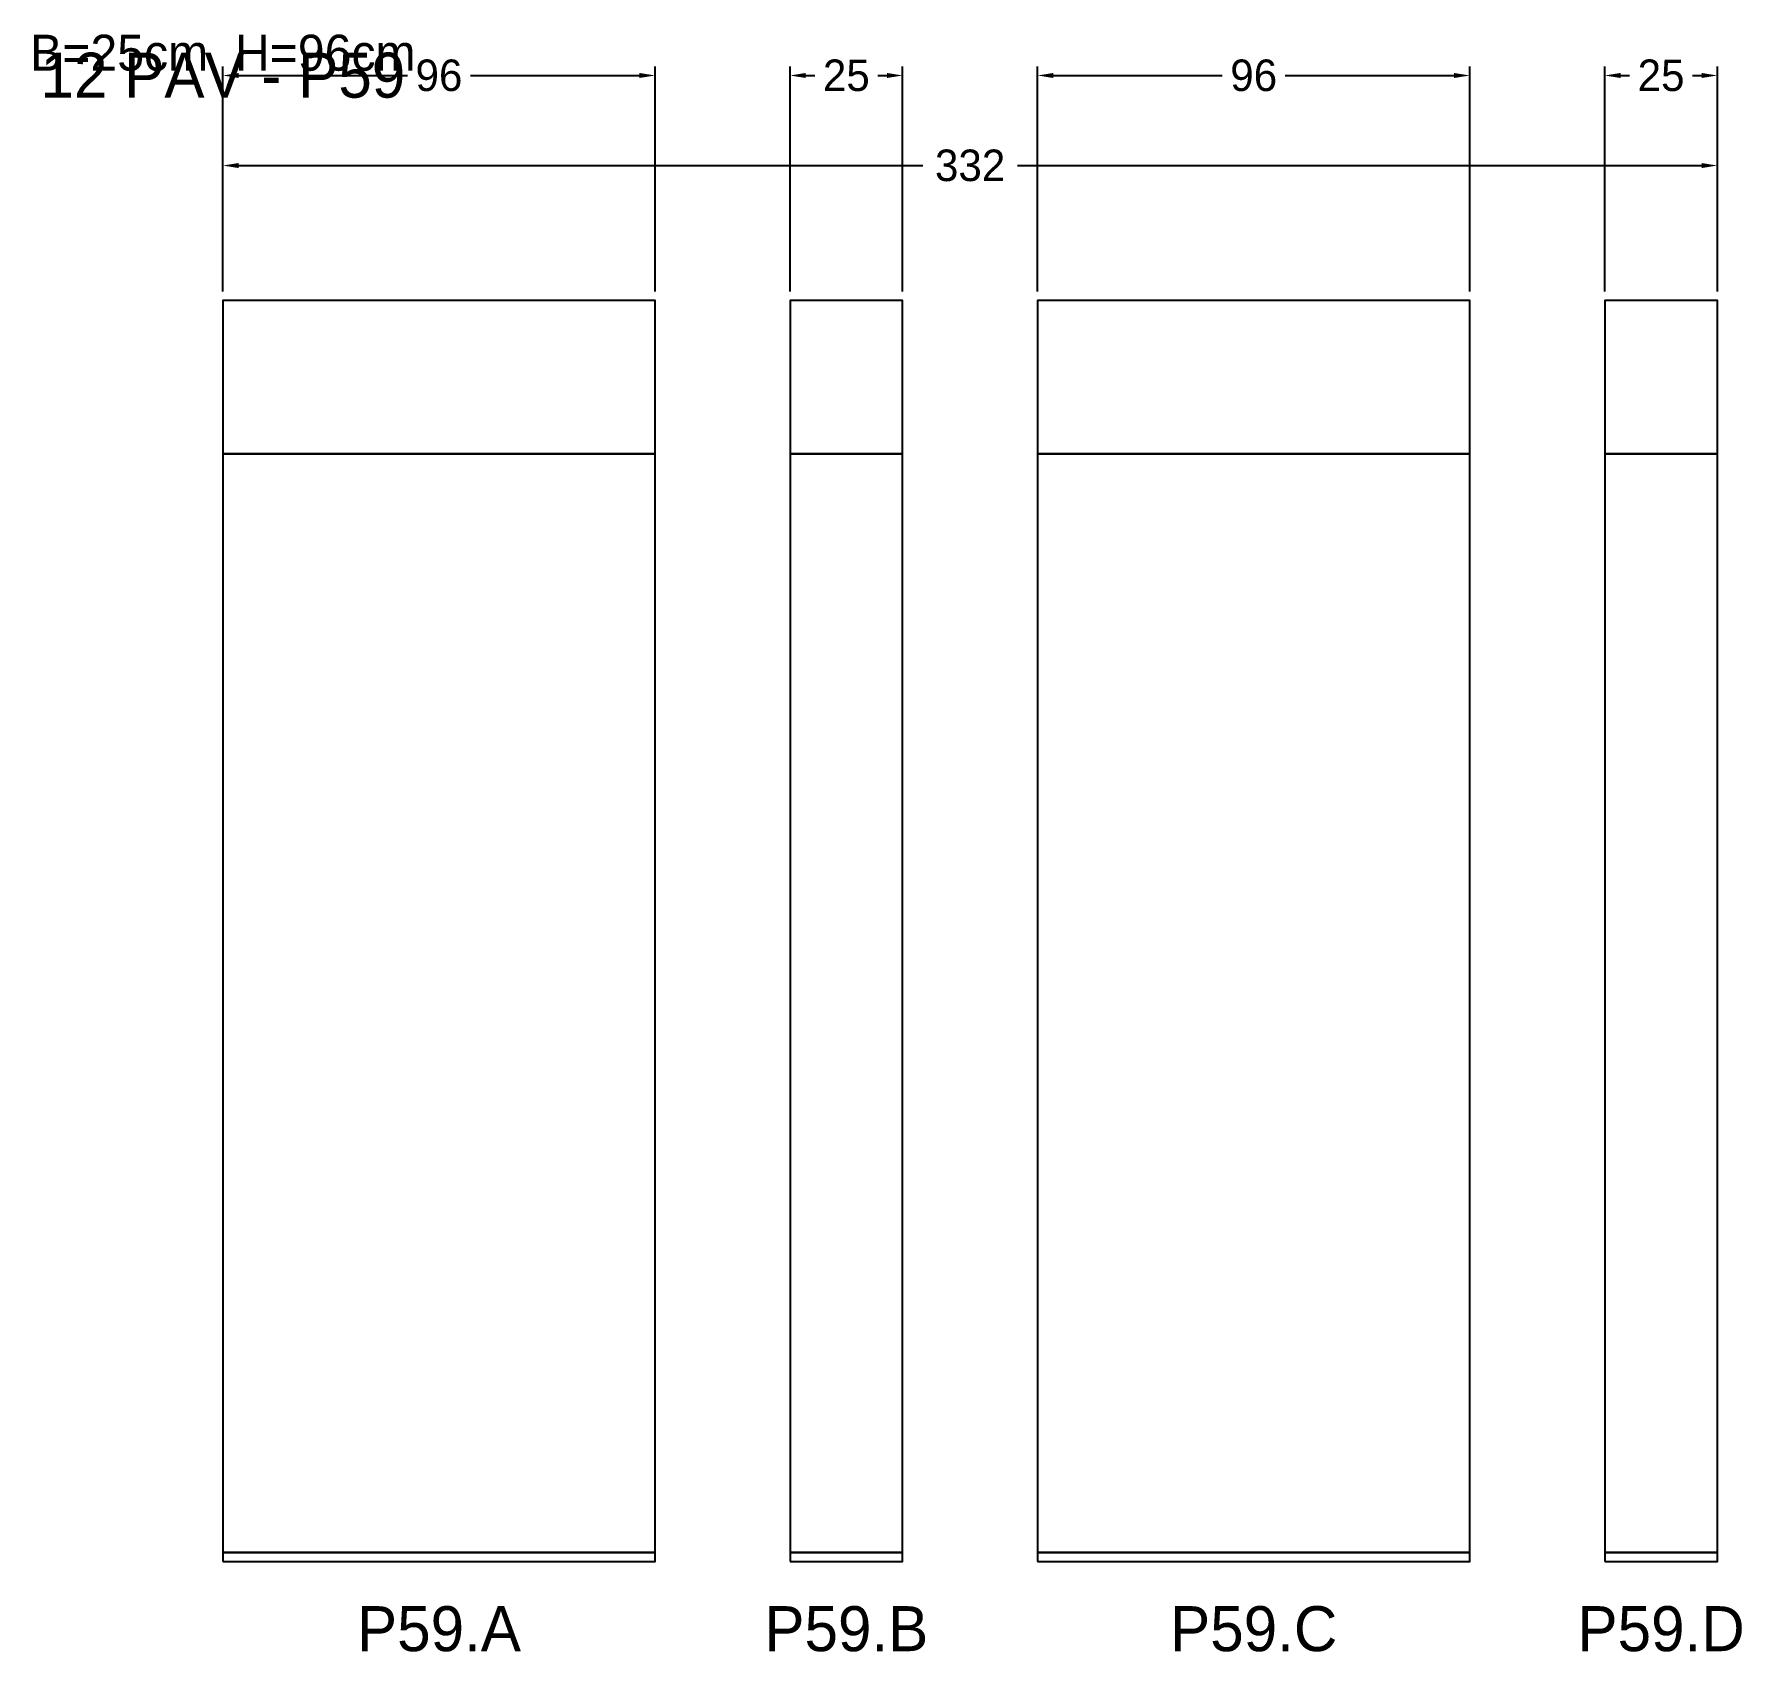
# Model space of a CAD drawing. Header units: metres. Extents: x -42 to 337, y -20 to 339.
import ezdxf

# ---------------------------------------------------------------- set-up
doc = ezdxf.new("R2010")
doc.units = ezdxf.units.M
for name, color, linetype in [('COTA', 3, 'Continuous'), ('Cota Secao (2x)', 3, 'Continuous'), ('NOMENCLATURA', 1, 'Continuous'), ('Paineis', 7, 'Continuous'), ('Texto Secao', 2, 'Continuous')]:
    doc.layers.add(name, color=color, linetype=linetype)
doc.dimstyles.new('COTA', dxfattribs={"dimtxt": 7, "dimasz": 3.5, "dimexe": 2, "dimexo": 2, "dimgap": 1.5, "dimtad": 1, "dimdec": 1, "dimcen": 2.5, "dimclrd": 3, "dimclre": 3, "dimclrt": 3, "dimazin": 3, "dimtfac": 1, "dimtmove": 0, "dimatfit": 3})

# ---------------------------------------------------------------- blocks, each defined once
blk = doc.blocks.new('_CLOSEDFILLED')
at = {"color": 0, "linetype": 'BYBLOCK'}
blk.add_solid([(-1, 0.16), (0, 0), (-1, -0.16)], dxfattribs=at)
blk = doc.blocks.new('*D1')
at = {"color": 3}
for p, q in [((0, 282), (0, 312)), ((332, 282), (332, 312)), ((3.5, 310), (155.5, 310)), ((176.5, 310), (328.5, 310))]:
    blk.add_line(p, q, dxfattribs=at)
at = {"layer": 'Defpoints'}
for p in [(0, 310), (0, 280), (332, 280)]:
    blk.add_point(p, dxfattribs=at)
at = {"layer": 'COTA', "color": 3, "xscale": 3.5, "yscale": 3.5, "rotation": 180}
blk.add_blockref('_CLOSEDFILLED', (0, 310), dxfattribs=at)
at = {"layer": 'COTA', "color": 3, "xscale": 3.5, "yscale": 3.5}
blk.add_blockref('_CLOSEDFILLED', (332, 310), dxfattribs=at)
at = {"layer": 'COTA', "color": 3, "insert": (166, 310), "char_height": 7, "attachment_point": 5}
blk.add_mtext('332', dxfattribs=at)
blk = doc.blocks.new('*D2')
at = {"color": 3}
for p, q in [((0, 282), (0, 332)), ((96, 282), (96, 332)), ((3.5, 330), (41, 330)), ((55, 330), (92.5, 330))]:
    blk.add_line(p, q, dxfattribs=at)
at = {"layer": 'Defpoints'}
for p in [(0, 330), (0, 280), (96, 280)]:
    blk.add_point(p, dxfattribs=at)
at = {"layer": 'COTA', "color": 3, "xscale": 3.5, "yscale": 3.5, "rotation": 180}
blk.add_blockref('_CLOSEDFILLED', (0, 330), dxfattribs=at)
at = {"layer": 'COTA', "color": 3, "xscale": 3.5, "yscale": 3.5}
blk.add_blockref('_CLOSEDFILLED', (96, 330), dxfattribs=at)
at = {"layer": 'COTA', "color": 3, "insert": (48, 330), "char_height": 7, "attachment_point": 5}
blk.add_mtext('96', dxfattribs=at)
blk = doc.blocks.new('*D3')
at = {"color": 3}
for p, q in [((126, 282), (126, 332)), ((151, 282), (151, 332)), ((129.5, 330), (131.5, 330)), ((145.5, 330), (147.5, 330))]:
    blk.add_line(p, q, dxfattribs=at)
at = {"layer": 'Defpoints'}
for p in [(126, 330), (126, 280), (151, 280)]:
    blk.add_point(p, dxfattribs=at)
at = {"layer": 'COTA', "color": 3, "xscale": 3.5, "yscale": 3.5, "rotation": 180}
blk.add_blockref('_CLOSEDFILLED', (126, 330), dxfattribs=at)
at = {"layer": 'COTA', "color": 3, "xscale": 3.5, "yscale": 3.5}
blk.add_blockref('_CLOSEDFILLED', (151, 330), dxfattribs=at)
at = {"layer": 'COTA', "color": 3, "insert": (138.5, 330), "char_height": 7, "attachment_point": 5}
blk.add_mtext('25', dxfattribs=at)
blk = doc.blocks.new('*D4')
at = {"color": 3}
for p, q in [((181, 282), (181, 332)), ((277, 282), (277, 332)), ((184.5, 330), (222, 330)), ((236, 330), (273.5, 330))]:
    blk.add_line(p, q, dxfattribs=at)
at = {"layer": 'Defpoints'}
for p in [(181, 330), (181, 280), (277, 280)]:
    blk.add_point(p, dxfattribs=at)
at = {"layer": 'COTA', "color": 3, "xscale": 3.5, "yscale": 3.5, "rotation": 180}
blk.add_blockref('_CLOSEDFILLED', (181, 330), dxfattribs=at)
at = {"layer": 'COTA', "color": 3, "xscale": 3.5, "yscale": 3.5}
blk.add_blockref('_CLOSEDFILLED', (277, 330), dxfattribs=at)
at = {"layer": 'COTA', "color": 3, "insert": (229, 330), "char_height": 7, "attachment_point": 5}
blk.add_mtext('96', dxfattribs=at)
blk = doc.blocks.new('*D5')
at = {"color": 3}
for p, q in [((307, 282), (307, 332)), ((332, 282), (332, 332)), ((310.5, 330), (312.5, 330)), ((326.5, 330), (328.5, 330))]:
    blk.add_line(p, q, dxfattribs=at)
at = {"layer": 'Defpoints'}
for p in [(307, 330), (307, 280), (332, 280)]:
    blk.add_point(p, dxfattribs=at)
at = {"layer": 'COTA', "color": 3, "xscale": 3.5, "yscale": 3.5, "rotation": 180}
blk.add_blockref('_CLOSEDFILLED', (307, 330), dxfattribs=at)
at = {"layer": 'COTA', "color": 3, "xscale": 3.5, "yscale": 3.5}
blk.add_blockref('_CLOSEDFILLED', (332, 330), dxfattribs=at)
at = {"layer": 'COTA', "color": 3, "insert": (319.5, 330), "char_height": 7, "attachment_point": 5}
blk.add_mtext('25', dxfattribs=at)

msp = doc.modelspace()

# ---------------------------------------------------------------- linework, layer by layer
at = {"layer": 'Paineis'}
for points in [[(0, 246), (96, 246), (96, 280), (0, 280)], [(126, 246), (151, 246), (151, 280), (126, 280)], [(181, 246), (277, 246), (277, 280), (181, 280)], [(307, 246), (332, 246), (332, 280), (307, 280)], [(0, 2), (96, 2), (96, 246), (0, 246)], [(126, 2), (151, 2), (151, 246), (126, 246)], [(181, 2), (277, 2), (277, 246), (181, 246)], [(307, 2), (332, 2), (332, 246), (307, 246)], [(0, 0), (96, 0), (96, 2), (0, 2)], [(126, 0), (151, 0), (151, 2), (126, 2)], [(181, 0), (277, 0), (277, 2), (181, 2)], [(307, 0), (332, 0), (332, 2), (307, 2)]]:
    msp.add_lwpolyline(points, close=True, dxfattribs=at)

# ---------------------------------------------------------------- texts
at = {"layer": 'Cota Secao (2x)', "insert": (0, 335), "char_height": 8, "width": 352, "attachment_point": 5}
msp.add_mtext('B=25cm  H=96cm', dxfattribs=at)
at = {"layer": 'NOMENCLATURA', "insert": (0, 330), "char_height": 10, "width": 300, "attachment_point": 5}
msp.add_mtext('12 PAV - P59', dxfattribs=at)
at = {"layer": 'Texto Secao', "char_height": 10, "attachment_point": 5}
for s, insert, width in [('P59.A', (48, -15), 116), ('P59.B', (138.5, -15), 45), ('P59.C', (229, -15), 116), ('P59.D', (319.5, -15), 45)]:
    msp.add_mtext(s, dxfattribs=dict(at, insert=insert, width=width))

# ---------------------------------------------------------------- dimensions: what is measured, and where the dimension line sits
at = {"layer": 'COTA'}
for base, p1, p2, picture, middle in [((0, 330), (0, 280), (96, 280), '*D2', (48, 330)), ((126, 330), (126, 280), (151, 280), '*D3', (138.5, 330)), ((181, 330), (181, 280), (277, 280), '*D4', (229, 330)), ((307, 330), (307, 280), (332, 280), '*D5', (319.5, 330)), ((0, 310), (0, 280), (332, 280), '*D1', (166, 310))]:
    dim = msp.add_linear_dim(base=base, p1=p1, p2=p2, dimstyle='COTA', dxfattribs=at)
    dim.commit()
    dim.dimension.update_dxf_attribs({"geometry": picture, "text_midpoint": middle})

doc.saveas('drawing.dxf')
